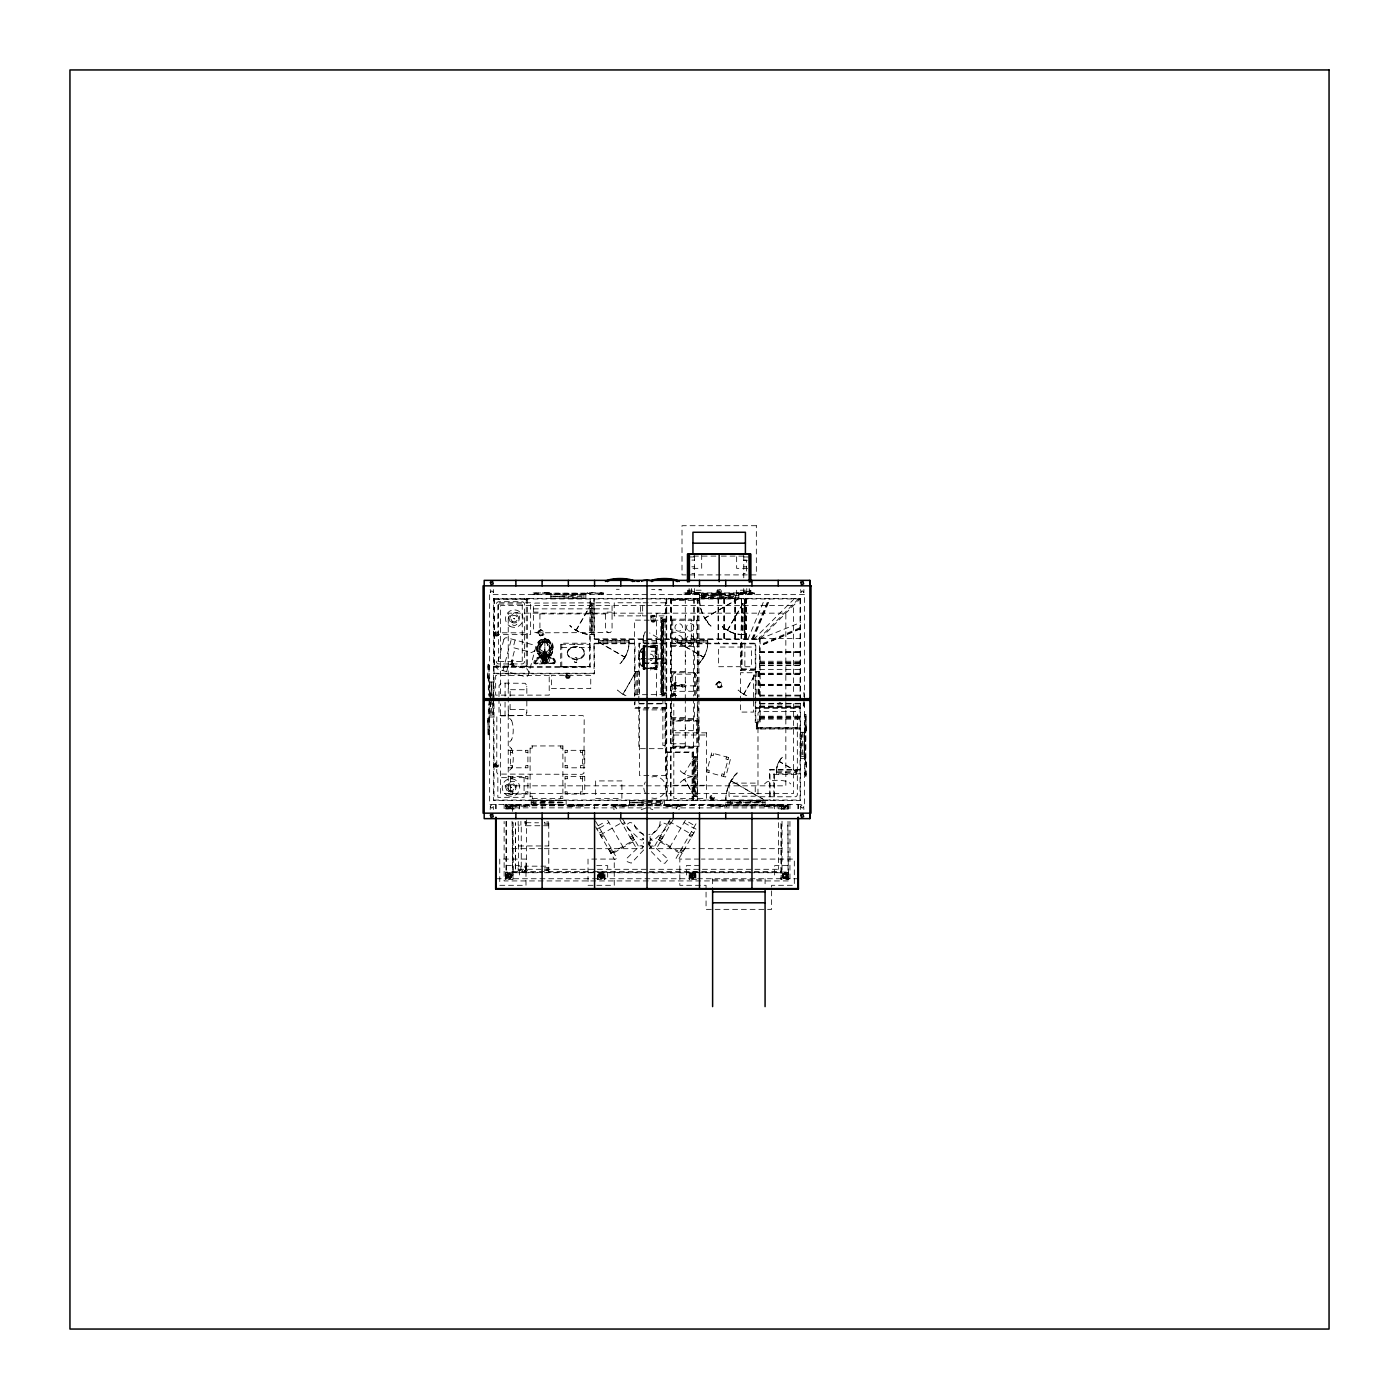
<?xml version="1.0" encoding="UTF-8"?>
<svg xmlns="http://www.w3.org/2000/svg" width="1399" height="1399" viewBox="0 0 1399 1399"><rect width="100%" height="100%" fill="white"/><g stroke="black" fill="none" stroke-linecap="round" stroke-linejoin="round"><path stroke-width="0.75" stroke-dasharray="5 3.75" d="M518.172 821.37L518.172 825.183L521.25 825.2L521.25 866.715L518.172 866.733L518.172 870.545L527.65 870.545M518.574 866.715L518.574 825.183M520.9 825.183L520.9 821.37M526.374 819.727L526.374 872.189M537.006 651.497C535.083 630.617 560.037 639.378 550.769 654.854L546.047 656.358M544.368 663.895L543.022 662.846L543.022 659.401M543.022 658.614L543.022 656.568M546.694 656.568L546.694 655.869C542.864 660.888 543.319 649.818 543.022 653.49M543.931 660.853L543.931 659.384M545.785 658.055C546.362 668.705 541.151 657.075 543.931 652.511M543.931 651.951L540.696 649.94C538.65 644.956 549.457 639.081 540.014 641.214L537.531 646.181L537.006 651.13M544.858 641.074L550.944 643.138L552.483 651.479M544.858 663.895L544.858 662.689M544.858 662.584L544.858 661.167M544.858 654.47L544.858 641.704C550.734 642.578 552.185 652.424 547.831 655.904A8.551 8.551 0 0 1 541.885 655.904L539.384 650.028L540.556 645.114L543.197 642.036L540.941 646.443L540.836 652.336L543.914 653.7L548.356 653.053C553.689 647.912 539.734 638.609 549.702 641.214L550.944 643.138L545.383 641.511M545.785 657.198L545.785 656.306M545.785 652.511L549.02 649.94C541.885 627.207 557.169 658.579 545.418 660.45M546.292 655.816L545.348 656.813M548.775 872.189L548.775 819.727M644.834 645.254L643.557 645.394L644.956 646.233L643.89 647.125L655.904 646.758L657.145 645.394A56.555 56.555 0 0 0 650.343 644.991M656.236 668.914L643.085 668.914L643.085 645.761L656.236 645.761L656.236 668.914L655.169 667.55L651.497 668.267M655.082 646.408L653.648 646.863L655.099 646.286L655.169 668.442M498.988 698.486L499.023 713.473L501.157 715.903L525.692 715.536L526.811 712.686L526.846 698.573M498.988 696.475L499.093 685.527L501.244 683.114L525.237 683.289L526.811 685.615L526.863 696.545M505.022 715.903L505.074 698.416M505.074 696.23L505.109 683.114M508.292 715.921L508.309 709.363L524.59 709.415L526.811 712.686M508.379 683.132L508.362 689.69L524.642 689.742L526.881 686.454M510.093 709.363L510.128 698.433M510.128 696.247L510.145 689.69M643.418 661.465L643.418 660.206M643.418 663.423L643.418 664.98M663.161 686.926L662.969 691.298L663.703 686.926L661.377 686.787L661.377 694.726L666.711 694.586L634.464 694.726M488.059 734.72L488.111 731.485M534.715 594.365L534.733 593.001M582.281 805.999L582.299 804.635M680.648 805.999L680.666 804.635M685.545 594.365L685.562 593.001M779.016 805.999L779.033 804.635M805.964 717.792L806.016 714.557M674.353 687.941L675.525 687.766L674.773 689.48M488.006 678.707L488.234 666.116M490.122 693.519L490.122 705.481M515.287 805.841L527.878 806.069M601.727 593.159L589.136 592.931M613.654 805.841L626.245 806.069M712.021 805.841L724.612 806.069M740.001 592.459L752.557 593.159M803.953 705.481L803.953 693.519M806.069 761.825L805.841 774.416M644.379 649.626L644.187 651.514A65.158 65.158 0 0 0 643.907 657.408A64.756 64.756 0 0 1 644.379 649.626L644.974 646.985M643.557 842.495L643.557 843.405M644.379 649.538L644.799 646.723M537.251 649.591L537.776 646.233M584.38 653.893L583.435 649.975L579.431 647.247M650.343 646.425A55.121 55.121 0 0 1 655.869 646.705L656.044 647.597A65.316 65.316 0 0 1 656.044 667.236L657.145 669.439L654.889 669.666A56.205 56.205 0 0 1 650.36 669.859M713.735 800.56L712.126 797.203L710.517 800.56M696.772 730.383L698.958 720.537L672.727 720.537L672.727 746.769L698.958 746.769L698.958 720.537M764.536 783.93L766.844 781.919A36.374 36.374 0 0 1 788.441 781.919L790.767 783.93M546.292 653.438L546.817 652.196L545.575 653.001M490.192 592.424L491.836 590.798L493.48 592.424L491.014 593.841L490.192 589.556M502.941 670.663L511.422 638.993M506.665 671.66L508.694 664.07L527.196 669.019L529.049 672.237A2.623 2.623 0 0 0 527.196 669.019M515.147 639.99L513.118 647.597L531.603 652.546L534.82 650.692A2.623 2.623 0 0 1 531.603 652.546M510.722 664.612L515.129 648.139M490.192 809.444L490.419 805.754L491.836 804.932L493.252 805.754L493.48 809.444M493.48 806.576L491.836 808.202L490.192 806.576M511.02 805.247L510.163 806.716L507.645 806.209M511.072 806.261L511.352 805.247A2.046 2.046 0 0 1 509.306 807.293L506.98 805.247M511.632 805.247L510.478 807.258L508.152 807.258M511.562 806.541L511.912 805.247M511.789 806.681L512.174 805.247L506.438 805.247L509.306 808.115L511.789 806.681L510.705 807.66M506.998 875.739L509.323 873.413L511.527 875.739L509.323 877.82L507.085 875.739M507.61 875.739L509.323 874.025M511.037 875.739L509.323 877.453M598.265 875.739L599.699 873.256L602.567 873.256L603.616 877.173L599.699 878.222L598.772 874.375M599.052 875.739L599.332 874.707M599.646 874.882L601.133 877.453M602.619 876.596L601.99 874.27L599.471 874.777M603.179 875.739L601.133 877.663M603.144 876.911L602.304 873.728L600.031 873.833A2.186 2.186 0 0 0 600.031 877.628L601.133 878.065M603.441 877.068L603.319 875.739A2.186 2.186 0 0 1 600.031 877.628L598.807 875.739L600.014 873.798M708.751 772.528L709.31 770.412L707.194 769.835M713.84 753.519L713.28 755.635L711.164 755.058M691.91 877.523L690.861 875.739L691.84 873.833L693.904 874.078L694.638 875.739M691.019 875.739L692.942 874.025M691.351 875.739L692.138 874.375M721.412 775.92L721.989 773.804L724.087 774.364M726.501 756.911L725.941 759.027L728.057 759.587M694.866 876.858L695.181 875.739A2.186 2.186 0 0 0 691.84 873.85A2.186 2.186 0 0 0 691.84 877.628L693.974 877.54M723.528 776.48L728.617 757.471M800.595 592.424L802.239 590.798L803.883 592.424L801.417 593.841L800.595 589.556M786.465 805.247L784.752 806.961M786.833 805.247L784.752 807.328L783.09 806.209M787.095 805.247L784.752 807.573L782.426 805.247M787.427 805.247L784.752 808.115L781.884 805.247L787.637 805.247L786.116 807.573M781.866 875.739L784.752 872.871L787.235 874.305L786.186 878.222L783.318 878.222L781.866 875.739L782.338 877.138M800.595 809.444L800.823 805.754L802.239 804.932L803.656 805.754L803.883 809.444M783.475 877.96L782.496 874.445M784.752 878.065L782.81 876.858L782.81 874.62L785.906 873.728M783.073 874.777L783.79 877.4M783.37 874.952L784.752 877.453M803.883 806.576L802.239 808.202L800.595 806.576M786.116 876.526L785.538 874.375M786.378 876.683L786.413 874.777L784.752 874.025M786.64 876.841L785.836 873.833L783.265 874.882M786.92 876.998L787.252 875.739M787.147 877.138L787.532 875.739M511.667 660.223C515.934 659.121 509.761 664.595 512.541 659.384L513.59 660.136L511.789 660.678M552.71 651.13L548.74 662.304L545.575 663.738M655.047 667.55L654.102 667.725M584.292 654.26L580.323 658.369M540.381 643.4L538.737 649.119L540.084 653.63M661.954 621.646L661.954 693.204M643.82 666.099L643.96 648.961M575.181 662.269C580.148 661.097 571.561 666.046 575.181 657.635L576.808 657.635L576.808 662.269M493.655 766.617L496.767 764.746L493.48 763.154L493.655 766.879M566.245 673.304L567.854 676.679L569.463 673.304M747.905 639.378L764.886 598.405M751.683 639.378L768.663 598.947M752.505 639.378L769.485 598.947M753.064 639.378L770.027 598.947M511.614 739.826L509.603 741.907M511.614 768.191L509.603 770.289M674.353 683.726L675.525 683.919L674.773 682.187M592.791 608.233L592.791 630.092M591.427 630.092L591.427 608.233M744.181 608.233L744.181 630.092M742.817 630.092L742.817 608.233M695.53 761.248L695.53 772.178M694.166 772.178L694.166 761.248M695.53 780.922L695.53 791.851M694.166 791.851L694.166 780.922M526.514 869.216L525.412 869.251L526.793 869.094M625.72 655.449L624.846 657.093L598.667 641.984M704.414 655.449L703.54 657.093L677.361 641.984M731.047 780.974L729.911 783.125A39.207 39.207 0 0 0 725.941 797.902L725.871 800.315L764.571 800.333M778.683 762.577L779.226 761.528L796.031 771.234M591.27 603.861L576.091 630.18L574.499 629.2M576.126 630.372L591.427 603.861M622.852 694.306L635.968 671.59L623.045 694.254L624.426 695.006M742.659 603.861L727.463 630.18L725.889 629.2M727.515 630.372L742.817 603.861L742.799 634.604A30.726 30.726 0 0 1 721.08 625.598L721.254 625.405M683.342 773.175L684.356 773.804L694.166 756.964M670.418 818.852L654.767 845.975L657.128 847.357L673.076 819.709M676.242 808.779L678.113 805.527L680.491 806.891L678.847 809.724M743.621 694.306L756.579 671.59M669.736 847.374L685.37 820.286L694.831 825.76M695.985 823.784L676.049 858.287L678.428 859.651L696.44 828.435M623.727 658.912L624.706 657.338M702.42 658.912L703.4 657.338M779.96 760.356L779.33 761.353L796.223 771.234L776.445 771.216A19.778 19.778 0 0 1 782.233 757.244L782.391 757.384M544.211 869.234L544.438 869.111M584.467 594.855L552.22 596.481L584.467 598.125M583.925 597.303L583.925 595.659M533.089 801.697L533.089 803.341L564.794 802.519L532.547 800.875M703.05 598.125L703.05 594.855M735.297 594.855L735.297 598.125M646.495 801.697L630.914 802.519L646.495 803.341M663.161 800.875L662.619 803.341L647.58 803.341M730.103 801.417L729.823 803.341L761.528 802.519L760.706 801.417L750.598 800.595L729.561 800.595M740.753 801.417L739.669 801.417M751.141 801.417L750.056 801.417M761.528 800.875L729.281 800.875M493.655 635.461L496.715 633.642M550.122 655.939C563.5 635.233 527.86 631.788 538.947 654.854M550.944 654.977L552.185 653.298M543.022 662.077L543.931 651.514M543.022 659.104L543.931 658.264M546.694 659.856L545.348 660.888L543.022 659.856M546.694 652.983L545.785 653.805M554.441 663.598L554.913 663.039C554.301 653.875 535.397 653.875 534.768 663.039L554.441 663.598L552.78 663.895M643.68 849.98L631.246 863.148L627.137 861.644L626.997 858.217L639.64 846.028L641.529 845.608A2.85 2.85 0 0 1 643.627 846.902M617.326 690.249L617.519 690.039A26.109 26.109 0 0 0 625.983 695.705M738.095 690.249L738.287 690.039A26.109 26.109 0 0 0 746.751 695.705M680.386 770.762L680.264 770.884A19.673 19.673 0 0 0 694.166 776.637A19.516 19.516 0 0 0 680.386 782.356L680.264 782.233M735.384 774.434L737.256 772.843L731.187 780.747L765.078 800.298L765.078 804.495M644.834 669.579L643.557 669.439L644.956 667.725M696.615 879.429L689.252 879.429L689.252 872.049L696.615 872.049M695.81 872.871L689.252 879.429L689.252 872.049L695.933 878.747L695.81 872.871L596.761 872.731M512.051 821.283L513.013 879.429L505.634 872.049L505.634 879.429L513.013 879.429L513.013 872.049L505.634 872.049L505.634 879.429L513.013 872.049L512.191 872.871M560.702 667.253L560.684 644.309L561.786 643.208L590.203 643.208M666.711 621.768L663.021 621.768L661.377 620.124L661.377 628.046L663.703 626.402M716.987 595.659L704.974 595.659L704.974 597.303L716.987 597.303M512.296 808.237L505.616 808.937L505.616 804.425M511.107 806.279L509.306 807.293A2.046 2.046 0 0 1 507.26 805.247M721.359 597.303L733.391 597.303L733.391 595.659L721.359 595.659M661.849 696.177L665.067 692.942L665.067 621.908L660.835 617.659L666.711 617.659M513.153 822.595L513.153 871.629L515.532 869.251L515.532 822.717L515.479 869.304L778.596 869.304L780.922 871.629L780.922 822.595M753.659 639.378L794.649 598.405M758.066 639.378L799.056 598.405M598.929 874.462L601.133 873.221M599.769 874.952L601.133 874.165M602.497 876.526L601.133 877.33M603.074 876.858L601.133 877.977L599.087 875.739M602.392 877.925L603.301 876.998M603.546 877.138L601.133 878.345L598.772 877.103M756.614 721.901L756.614 728.739L757.296 721.901M743.219 800.595L730.103 800.595M760.706 800.595L747.591 800.595M691.543 873.326L690.057 875.739L691.508 878.222L694.376 878.222L695.81 875.739L692.942 872.871L690.441 874.305L690.564 877.103M694.411 876.596L692.942 877.453M693.904 877.4L694.848 875.739L693.974 873.938M694.953 876.911L692.942 878.065M780.922 805.527L778.526 807.905L515.479 807.853L513.153 805.527L780.922 805.527L780.922 809.794M781.272 805.159L781.621 809.182M781.884 808.115L781.079 808.937L788.441 808.937L781.079 808.937L781.079 804.425M782.391 874.392L784.752 873.221M782.95 874.707L783.702 873.938A2.186 2.186 0 0 1 786.938 875.739A2.186 2.186 0 0 1 783.65 877.628A2.186 2.186 0 0 1 783.65 873.85M786.221 876.596L784.752 877.33M786.763 876.911L783.702 877.54M786.098 878.082L787.077 877.086M506.438 808.115L505.616 808.937L512.996 808.937M655.239 646.758L656.236 645.761M643.085 668.914L644.1 667.935L644.1 646.758L643.085 645.761M543.424 656.079L546.292 656.079M540.014 641.214L541.448 639.885M546.502 642.106C537.741 640.742 537.164 657.722 544.298 660.45M650.727 616.539C657.478 611.66 657.478 626.07 650.727 621.191M648.804 846.028L650.587 842.95L648.804 839.89M674.703 683.569L674.773 683.954M675.42 683.237L675.769 687.941L674.773 687.731M779.505 702.928L778.439 703.837M490.734 698.958L491.556 683.377L492.378 698.958M489.93 715.623L490.734 700.042M804.145 757.156L804.145 733.653M800.875 757.156L801.697 734.195L803.341 734.195M803.341 756.614L801.697 756.614M683.342 779.925L685.545 778.648M738.847 598.545L704.764 618.218A39.364 39.364 0 0 0 709.258 624.479M598.16 825.76L604.473 822.122M596.953 829.135L599.314 827.771M599.489 828.086L608.967 822.612M599.192 833.017L601.553 831.653M600.328 834.976L622.293 822.297M600.94 836.06L603.301 834.696M622.24 823.766L624.601 822.385M601.535 837.074L603.896 835.71M622.835 824.78L625.196 823.416M608.687 849.473L611.066 848.109M629.987 837.179L632.348 835.815M609.527 850.924L611.888 849.56M630.827 838.631L633.187 837.249M610.051 851.834L612.412 850.47M631.351 839.54L633.712 838.176M610.786 853.11L613.094 851.624M632.016 840.694L634.464 839.452M610.926 853.338L634.586 839.68M613.794 852.848L632.733 841.918M641.599 652.266L644.379 652.249M616.382 589.311L619.145 589.329M571.229 647.789L568.134 650.64L567.819 654.61M541.518 639.955L545.4 638.783L549.615 641.284M675.28 686.314C674.843 683.464 674.79 688.203 675.28 685.353M526.269 600.049L527.353 599.489M602.777 641.984L624.636 641.984M624.636 640.62L602.777 640.62M681.47 641.984L703.33 641.984M703.33 640.62L681.47 640.62M547.953 654.592L549.807 653.753C557.921 634.849 531.637 635.618 539.682 653.928L548.058 654.819L551.066 652.564L551.521 649.084M545.348 663.895L546.694 662.846L546.694 652.336M643.435 839.295L642.298 838.526L643.505 838.193M682.537 686.227L674.353 685.842L682.537 685.44M571.666 647.58L578.486 646.968M759.622 639.116L800.595 622.468M672.569 696.142L675.035 695.6L671.817 693.991M579.886 658.562L575.986 659.261M652.634 668.267L653.525 668.005M544.823 641.354L538.772 643.138L544.333 641.511M510.6 807.503L507.137 806.506M509.323 873.081L506.455 875.739L507.889 878.222L510.757 878.222L512.191 875.739L510.757 873.256L507.889 873.256L506.665 875.739L509.323 878.257M509.323 878.065L511.334 876.911L511.492 874.48M786.133 807.608L782.513 806.541M599.734 873.326L602.497 873.378M692.942 873.081L690.756 875.739M691.771 873.728L694.061 873.798L695.268 875.739M783.353 873.326L786.92 874.48M784.752 877.663L785.713 877.4M784.752 878.292L786.028 877.96M543.581 639.938L545.243 639.745M551.556 663.546C561.104 660.468 542.76 654.19 540.748 657.985M538.947 658.055L535.502 662.357L538.125 663.546M540.748 629.55C528.035 637.647 553.479 637.664 540.748 629.55L540.748 636.108M719.173 681.47C706.443 689.567 731.904 689.585 719.173 681.47L719.173 688.028M543.197 642.036L544.858 641.861M537.531 653.298L541.238 656.096L548.425 655.991M536.639 632.82L610.419 632.523L612.062 630.599L612.062 604.998L608.775 602.777L535.013 603.074L533.369 604.998L533.369 630.599L535.013 632.523L537.496 632.75L539.927 630.599L539.927 612.132L533.369 612.132M685.807 593.176L698.363 592.704M685.825 593.736L698.381 593.246M487.779 720.31L488.251 732.866M806.296 728.966L805.824 716.41M569.48 806.296L582.036 805.824M569.463 805.824L582.019 805.334M667.848 806.296L680.404 805.824M667.83 805.824L680.386 805.334M645.236 646.758L643.557 647.51M655.869 646.705L650.622 646.408M693.414 556.102L717.022 556.102M721.324 556.102L747.083 556.102M689.112 556.959L694.586 556.959M743.761 556.959L749.234 556.959M691.84 560.09L694.586 560.09M743.761 560.09L746.506 560.09L746.506 573.52L743.761 573.52M743.761 560.317L747.416 560.317M691.84 566.805L694.586 566.805M743.761 566.805L746.506 566.805M692.942 568.344L701.686 568.344L701.686 555.228M747.591 568.344L736.661 568.344L736.661 555.228M691.858 573.52L694.586 573.52M689.112 591.567L694.586 591.567M743.761 591.567L749.234 591.567M546.484 594.575L546.484 593.211L590.203 593.211L590.203 594.575M600.346 592.984L603.564 592.984M751.176 592.984L754.393 592.984M546.484 593.281L590.203 593.281M546.484 594.033L590.203 594.033M694.586 594.033L743.761 594.033M550.856 594.855L585.831 594.855M701.686 594.855L736.661 594.855M699.5 595.659L738.847 595.659M550.856 596.481L585.831 596.481M701.686 596.481L736.661 596.481M699.5 597.303L738.847 597.303M550.856 598.125L585.831 598.125M701.686 598.125L736.661 598.125M493.48 598.405L800.595 598.405L759.622 639.378L594.033 639.395L594.033 598.405M800.595 598.947L494.022 598.947L494.022 800.053L800.053 800.053L800.053 703.137M697.856 599.227L671.363 599.227L671.363 620.264M741.575 599.227L739.389 598.405M494.564 599.489L528.455 599.489L528.455 598.405M590.203 599.489L589.661 647.58M594.033 599.489L594.575 638.836M671.083 599.489L685.283 599.489M741.575 599.489L741.033 638.836M670.541 600.591L698.958 600.591M590.203 603.861L594.033 603.861M741.575 603.861L745.405 603.861M498.971 604.053L521.862 604.053M644.852 605.505L500.58 605.505L500.58 695.128M647.038 605.505L793.495 605.505L793.495 695.128M533.369 608.862L612.062 608.862M612.062 612.132L605.505 612.132L605.505 630.599L608.792 632.82M666.711 613.706L656.603 613.706L656.603 696.877M539.927 613.916L605.505 613.916M666.711 618.988L662.147 618.988L662.147 695.863L666.711 695.863M671.083 619.162L691.298 619.162L691.298 645.394L671.083 645.394M666.711 619.844L663.021 619.844L663.021 694.988L666.711 694.988M666.711 620.264L634.464 620.124L634.464 696.3M670.541 620.264L698.958 620.264M661.517 621.348L666.711 621.348M665.067 621.908L666.711 621.908M662.496 623.255L662.496 691.596M800.053 627.714L760.164 644.694M661.377 628.046L663.703 627.906M800.053 628.623L760.164 645.604M800.053 628.973L760.164 645.953M671.083 632.278L685.283 632.278M493.48 632.82L527.353 632.82M590.203 634.464L594.033 634.464M741.575 634.464L745.405 634.464M493.48 635.723L493.655 631.998L496.295 634.062M760.881 638.591L800.595 638.591M594.033 638.836L760.164 638.836L760.164 696.772M598.23 640.55L629.008 640.55M676.924 640.55L707.702 640.55M598.23 641.984L629.148 641.984A30.726 30.726 0 0 1 620.142 663.721L619.932 663.528M643.208 642.054L662.881 642.054M676.924 641.984L707.842 641.984A30.726 30.726 0 0 1 698.835 663.721L698.626 663.528M666.711 643.208L638.836 643.208L638.836 659.069L666.711 659.069M670.541 643.208L755.792 643.208L755.792 721.901L760.164 721.901L760.164 697.856M594.033 643.75L634.464 643.767M648.891 643.75L639.395 643.767L639.395 658.509L666.169 658.509M650.867 643.75L666.151 643.767M671.083 643.767L755.792 643.82M574.08 644.17L575.181 644.17M576.808 644.17L577.909 644.17M594.033 644.03L594.575 673.811L494.022 673.811M560.684 644.309L590.203 644.309M740.491 644.852L741.575 644.852M647.737 646.268L652.406 646.408M670.541 646.495L698.958 646.495M561.786 647.58L590.203 647.58M650.43 647.51L656.865 647.51L656.865 667.183L654.959 667.935M651.269 651.165L655.501 651.165L655.501 663.598L651.269 663.598M759.622 651.409L800.595 651.409M642.036 652.056L644.379 651.882M641.389 652.284L641.616 651.497M759.622 652.231L800.595 652.231M759.622 652.494L800.595 652.494M543.809 653.001L545.907 653.001M543.774 654.819L545.942 654.819M740.491 655.781L741.575 655.781M546.03 656.183L538.86 654.907M740.491 656.865L741.575 656.865M541.85 659.104L547.866 659.104M759.622 661.255L800.595 661.255M498.971 661.605L521.862 661.605M759.622 662.339L800.595 662.479M666.711 662.881L638.836 662.881L638.836 697.856M759.622 663.161L800.595 663.161M666.169 663.441L639.395 663.423L639.378 696.772M759.622 663.423L800.595 663.423M643.89 663.878L643.557 664.455M759.622 665.067L800.595 665.067M759.622 665.609L800.595 665.609M488.059 665.889L489.423 665.889M494.564 666.169L528.455 666.169L528.455 667.253M560.684 666.431L589.381 666.431L589.381 644.309M494.022 666.711L527.353 666.711M528.455 666.711L590.203 666.711M561.786 666.991L589.119 666.711M493.48 667.253L590.203 667.253L590.203 598.405M643.557 667.603L644.956 667.673M740.491 667.795L741.575 667.795M655.239 667.935L644.327 667.935M647.142 668.267L651.969 667.935M755.233 668.897L742.117 668.897L742.117 643.75M741.575 669.439L755.792 669.439M759.622 669.439L800.595 669.439M740.491 670.541L755.792 670.541M635.024 671.625L638.836 671.625M671.083 671.625L685.3 671.625M755.792 671.625L759.622 671.625M670.541 672.727L698.958 672.727M493.48 673.269L594.033 673.269L594.033 643.208L635.024 643.208L635.024 697.856M759.622 673.269L800.595 673.269M759.622 674.091L800.595 674.091M759.622 674.353L800.595 674.353M489.65 677.641L488.286 677.641L488.356 695.128M489.58 682.013L493.48 682.013M759.622 684.338L800.595 684.338M671.083 684.741L685.283 684.741M759.622 685.02L800.595 685.02M759.622 685.283L800.595 685.283M672.727 685.842L696.772 685.842M663.703 688.43L661.377 686.787M693.484 691.298L673.811 691.298L673.811 695.443M489.65 692.942L490.752 692.942M666.711 692.942L663.021 693.082L661.377 694.726L661.517 620.264M803.323 692.942L804.425 692.942M661.517 693.484L666.711 693.484M759.622 695.128L800.595 695.128M759.622 695.95L800.595 695.95M639.395 703.33L666.169 703.33M760.164 703.33L800.053 703.33M638.836 703.872L666.711 703.872M759.622 703.872L800.595 703.872M489.65 706.058L490.752 706.058M759.622 706.058L800.595 706.058M804.425 706.058L803.323 706.058L803.323 702.77M759.622 706.88L800.595 706.88M759.622 707.142L800.595 707.142M666.711 707.702L635.024 707.702L635.024 699.098M755.792 707.702L800.595 707.702M666.169 708.244L634.464 708.244L634.464 702.228M755.25 708.244L800.053 708.244M759.622 716.183L800.595 716.183M489.58 716.987L493.48 716.987M759.622 716.987L800.595 716.987M671.083 717.53L685.283 717.53M759.622 717.809L800.595 717.809M759.622 718.072L800.595 718.072M670.541 718.631L697.856 718.631L697.856 700.602M759.622 719.121L800.595 719.121M670.541 719.716L698.958 719.716L698.958 698.958M489.65 721.359L488.286 721.359L488.356 703.872M698.958 722.181L698.958 723.266M757.419 722.444L755.25 722.444L755.25 643.767M698.958 727.095L698.958 740.211M757.419 727.375L800.595 727.515M800.595 727.917L757.419 727.917L757.419 721.901M804.425 727.917L805.789 727.917L805.789 762.892L804.425 762.892M756.614 728.739L800.595 728.739M800.595 729.001L756.334 729.001L756.334 721.901M693.484 730.645L673.811 730.645L673.811 703.732M800.595 732.289L804.495 732.289M673.811 735.017L706.6 735.017M671.083 743.761L685.283 743.761M665.067 745.405L662.881 745.405L662.881 699.5M671.083 747.591L697.856 747.591L697.856 752.505L696.772 752.505M530.099 748.133L532.285 748.133L532.285 745.947M562.888 748.133L560.702 748.133L560.702 745.947M670.541 748.133L697.314 748.133M508.239 750.319L527.913 750.319L527.895 767.806L508.222 767.806M666.711 751.962L693.484 751.962L693.484 800.595M510.408 752.505L512.594 752.505L512.611 750.319M527.895 752.505L525.727 752.505L525.727 750.319M565.074 752.505L567.26 752.505L567.26 750.319M582.561 752.505L580.375 752.505L580.375 750.319M666.169 752.505L693.484 752.505M692.942 756.876L696.772 756.876M800.595 758.52L804.495 758.52M510.408 765.62L512.594 765.62L512.594 767.806M527.895 765.62L525.709 765.62L525.709 767.806M565.074 765.62L567.242 765.62M582.561 765.62L580.375 765.62L580.375 767.806M800.595 769.45L769.45 769.45L769.992 799.773M800.595 769.992L769.992 769.992L769.992 800.595M776.55 772.598L796.223 772.668M800.595 773.822L773.822 773.822L773.822 800.595M773.822 774.364L799.494 774.364M804.652 774.644L806.016 774.644M508.239 776.55L527.913 776.55L527.895 794.037L508.222 794.037L508.239 613.164L785.836 613.164L785.836 785.836L508.239 785.836M694.166 776.55L695.53 776.55M510.408 778.736L512.594 778.736L512.611 776.55M527.895 778.736L525.727 778.736L525.727 776.55M565.074 778.736L567.26 778.736M582.561 778.736L580.375 778.736L580.375 776.55M673.811 785.294L706.6 785.294M510.408 791.851L512.594 791.851L512.594 794.037M527.895 791.851L525.709 791.851L525.709 794.037M565.074 791.851L567.242 791.851L567.26 794.037M582.561 791.851L580.375 791.851L580.375 794.037M649.223 793.495L500.58 793.495L500.58 703.872M651.409 793.495L793.495 793.495L793.495 703.872M530.099 796.223L532.285 796.223L532.285 798.409M562.888 796.223L560.702 796.223L560.702 798.409M692.942 796.223L696.772 796.223M710.255 800.595L713.997 800.595M531.183 800.875L566.158 800.875M629.55 800.875L664.525 800.875M727.917 800.875L762.892 800.875M647.58 801.697L662.619 801.697M725.731 802.239L765.078 802.239M531.183 802.519L566.158 802.519M629.55 802.519L664.525 802.519M727.917 802.519L762.892 802.519M531.183 804.145L566.158 804.145M629.55 804.145L664.525 804.145M727.917 804.145L762.892 804.145M512.454 811.368L512.454 804.827L781.621 804.827M513.45 806.016L516.668 806.016M611.818 806.016L615.035 806.016M710.185 806.016L713.403 806.016M525.954 822.682L535.152 822.822M535.555 822.804L538.58 822.804M544.386 824.098L548.775 824.098L548.775 821.37M548.583 825.742L524.8 825.742L524.8 821.37M518.574 845.958L548.775 845.958M512.051 848.686L542.112 848.686M544.298 848.686L594.575 848.686M596.761 848.686L642.666 848.686M649.223 848.686L695.128 848.686M699.5 848.686L747.591 848.686M751.962 848.686L782.024 848.686M699.273 859.073L679.827 859.073L679.827 885.305L706.058 885.305L706.058 909.35L771.636 909.35L771.636 885.305L794.317 885.305L794.317 859.073L701.424 859.073M506.316 865.631L519.431 865.631L519.431 878.747M596.761 865.631L607.691 865.631L607.691 878.747M699.5 865.631L686.384 865.631L686.384 878.747M787.759 865.631L774.644 865.631L774.644 878.747M544.386 867.817L548.775 867.817M544.386 870.545L548.775 870.545M513.153 871.629L590.885 871.629M593.054 871.629L642.718 871.629M649.188 871.629L780.922 871.629M594.942 872.329L512.454 872.329L512.454 822.245M597.111 872.329L781.621 872.329L781.621 822.245M506.036 872.731L542.532 872.731M544.298 872.731L594.785 872.731M697.104 872.731L788.022 872.731M511.247 875.739L510.285 874.078L508.292 873.973A2.186 2.186 0 0 0 508.222 877.628A2.186 2.186 0 0 0 511.509 875.739L511.929 875.739M496.208 878.747L797.867 878.747M712.616 879.849L765.078 879.849M651.497 646.408L653.595 646.863M643.96 664.298L643.82 664.805M683.954 592.984L687.189 593.036M533.124 592.984L536.359 593.036M804.635 716.148L805.999 716.166M488.076 733.111L489.44 733.128M777.389 805.964L780.625 806.016M679.022 805.964L682.257 806.016M580.655 805.964L583.89 806.016M645.149 631.876A19.778 19.778 0 0 0 643.103 640.62L662.881 640.62L649.626 632.96M739.966 592.931L752.522 593.631M575.496 659.261L570.058 657.46M659.716 589.364L661.605 589.941L651.654 589.399M693.484 672.727L696.65 675.157L696.772 695.67M662.881 626.822L663.161 627.906M655.099 647.16L654.05 647.003M535.257 663.598L536.901 663.895M544.141 653.001L542.899 652.196M544.141 663.738L540.976 662.304L539.594 655.939L537.531 652.931M509.603 718.334L511.614 720.415M509.603 746.699L511.614 748.78M783.388 878.082L784.752 878.45M692.942 873.186L694.219 873.536M692.942 877.33L691.228 875.739M691.98 877.4L692.942 877.663M691.683 877.925L692.942 878.257M601.133 873.658L602.899 874.725M509.323 873.186L511.527 874.462M509.323 874.165L510.897 875.739M509.323 877.33L507.75 875.739M509.323 877.663L507.662 876.701L508.292 873.973A2.186 2.186 0 0 1 511.509 875.739M543.931 653.805L543.022 652.983L543.022 655.869L544.368 656.813M545.785 658.264L546.694 659.104M653.211 646.268L654.102 646.688M546.135 639.938C550.209 642.403 552.64 649.556 549.632 653.63L545.925 654.645L539.909 653.753C533.176 645.621 548.408 631.509 550.594 646.303M526.269 665.609L527.353 666.169M727.69 630.319L729.334 631.194M745.195 695.006L743.813 694.254L756.737 671.59M576.318 630.319L577.962 631.194M684.496 773.892L685.545 774.451M677.099 641.984L703.592 657.285M598.405 641.984L624.898 657.285M765.078 800.455L730.995 780.782A39.364 39.364 0 0 1 735.489 774.521A39.347 39.347 0 0 0 725.801 797.885L725.731 804.495M693.677 827.771L696.037 829.135M684.024 822.612L693.502 828.086M691.438 831.653L693.799 833.017M669.002 821.318L692.662 834.976M668.39 822.385L670.751 823.766M689.672 834.696L692.05 836.06M667.795 823.416L670.156 824.78M689.095 835.71L691.456 837.074M660.625 835.815L663.004 837.179M681.925 848.109L684.303 849.473M659.803 837.249L662.164 838.631M681.103 849.56L683.464 850.924M659.279 838.176L661.64 839.54M680.561 850.47L682.939 851.834M658.527 839.452L660.975 840.694M679.897 851.624L682.187 853.11M658.404 839.68L682.065 853.338M660.258 841.918L679.197 852.848M742.239 693.292L743.586 694.114M621.471 693.292L622.8 694.114M490.734 715.081L492.378 715.081L492.378 700.042M780.572 702.928L781.639 703.837M569.708 657.198L567.959 654.977M548.356 639.78L549.807 641.127M787.742 878.729L788.424 872.049L781.062 872.049L781.062 879.429L788.424 879.429L788.424 872.049L781.062 879.429L781.062 872.049L788.424 879.429L787.759 821.405M787.637 804.425L788.441 808.937L788.441 804.425M783.912 806.716L783.055 805.247M786.133 873.326L787.147 874.358M694.306 873.378L695.181 877.033L692.942 878.485L690.634 877.068M602.462 873.431L603.861 875.739M507.907 807.66L506.578 805.247M506.91 877.138L510.687 878.117L511.737 874.358M643.96 835.57L631.788 822.909L629.83 822.42L627.172 824.273L627.224 827.683L640.008 839.592L641.879 839.977A2.85 2.85 0 0 0 643.575 839.138M543.424 655.519L544.368 659.821L545.348 659.821L546.292 653.071M546.694 655.029L544.368 654.015L543.022 655.029L543.022 660.468M546.694 662.077L545.785 651.514M537.391 652.931L539.594 655.939M554.336 659.349C555.7 662.986 551.643 655.484 554.721 659.908M704.956 618.253L711.024 626.157L709.153 624.566A39.487 39.487 0 0 1 699.448 601.115L699.36 598.405M694.166 795.961L684.496 779.208L694.166 796.136L694.166 756.876M616.749 808.779L614.878 805.527L612.5 806.891L614.144 809.724M622.555 818.852L638.224 845.975L635.863 847.357L619.897 819.709M607.621 820.286L623.255 847.374M595.449 821.073L616.924 858.287L614.563 859.651L595.589 826.774M676.207 695.653L674.703 694.061L673.111 695.565L674.178 693.991L676.347 695.653M782.968 806.279L782.688 805.247A2.046 2.046 0 0 0 784.752 807.293A2.046 2.046 0 0 0 786.815 805.247M782.058 805.247L782.408 806.593M786.99 874.445L787.34 875.739M690.599 875.739L691.771 877.75A2.186 2.186 0 0 0 695.128 875.739M602.934 874.707L603.214 875.739A2.186 2.186 0 0 0 600.031 873.85M598.475 875.739L598.824 877.068M507.225 805.247L507.505 806.279M643.418 658.422L643.96 657.495A65.316 65.316 0 0 0 644.642 667.236L644.817 668.267M552.185 646.181L552.588 649.573M694.586 676.154L694.341 672.832A3.288 3.288 0 0 1 696.772 675.997M805.334 716.428L805.824 728.984M778.771 805.824L766.215 806.296M547.534 592.704L534.978 593.176M744.863 639.378L744.583 598.405L744.583 639.378M544.858 654.015L544.858 656.813M806.016 773.035L806.016 776.253M805.719 727.917L805.719 762.892M804.967 727.917L804.967 762.892M804.145 732.289L804.145 758.52M803.883 589.556L803.883 592.424M802.519 732.289L802.519 758.52M800.875 732.289L800.875 758.52M800.595 598.405L800.595 800.595L493.48 800.595L493.48 598.405M800.053 598.947L800.053 701.231M798.409 804.425L798.409 808.762M797.867 804.425L797.867 808.744M796.223 769.992L796.223 773.822M789.945 804.425L789.945 808.674M789.945 821.405L789.945 880.933L504.13 880.933L504.13 821.423M788.022 804.425L788.022 808.692M788.022 821.37L788.022 878.747M787.759 804.425L787.759 808.797L774.644 808.797L774.644 804.425M781.901 703.872L778.176 703.872M781.884 804.425L782.024 808.692M782.024 821.283L782.024 872.731M778.596 822.682L778.596 869.304M776.55 769.992L776.55 773.822M774.364 774.364L774.364 800.053M771.636 804.425L771.636 806.069L719.173 806.069L719.173 804.425M767.806 800.595L765.62 800.595M767.264 804.425L767.264 805.789L723.545 805.719L723.545 804.425M765.078 878.747L765.078 886.704M762.892 800.595L762.892 804.495M759.622 637.017L759.622 721.901M758.8 671.625L758.8 697.856M758.52 671.625L758.45 697.856M756.946 671.625L756.946 697.856M752.784 592.984L752.784 594.348M751.962 804.425L751.962 808.762M750.878 590.326L750.878 594.575M750.056 590.221L750.056 594.575M749.777 594.575L749.777 590.203L736.661 590.203L736.661 598.405M749.234 588.559L749.234 594.575M746.769 588.559L746.769 594.575M746.489 598.405L746.489 639.378M745.947 598.405L745.947 639.378M745.405 594.575L745.405 592.931L692.942 592.931L692.942 594.575M745.405 598.405L745.265 639.378L745.125 598.405M744.863 643.208L744.863 669.439M744.251 603.703L744.251 634.464M743.761 555.613L743.761 577.822M743.761 588.559L743.761 594.575M741.575 598.405L741.575 670.541M741.033 594.575L741.033 593.211L697.314 593.281L697.314 594.575M740.491 643.208L740.491 670.541M740.491 701.144L740.491 672.727L753.606 672.727L753.606 712.074L740.491 712.074L740.491 703.33M738.847 594.505L738.847 598.702M735.559 598.405L735.559 639.378M735.297 598.405L735.297 639.378M734.475 598.405L734.475 639.378M727.917 800.595L727.917 804.495M725.172 800.595L720.8 800.595M724.63 598.405L724.63 639.378M724.367 598.405L724.367 639.378M723.545 598.405L723.545 639.378M720.975 594.575L717.25 594.575M720.712 594.54L719.278 591.76L717.495 594.54M719.173 590.238L719.173 594.575M718.526 598.405L718.526 643.208M718.072 598.405L718.072 639.378M712.616 878.747L712.616 889.851M711.794 804.652L711.794 806.016M707.702 639.395L707.702 643.208M701.686 598.405L701.686 590.203L688.57 590.203L688.57 594.575M699.5 594.505L699.5 598.685M699.5 804.425L699.5 808.762M698.958 598.405L698.958 696.929M697.996 608.513L697.996 612.342M697.996 615.892L697.996 616.976M697.996 651.689L697.996 655.501M697.996 656.883L697.996 657.967M697.996 661.255L697.996 662.339M697.996 663.703L697.996 667.533M697.996 683.114L697.996 684.198M697.996 687.486L697.996 688.57M697.996 706.88L697.996 710.709M697.856 598.405L697.856 697.314M697.594 752.505L697.594 800.595M697.314 598.405L697.314 700.392M697.314 702.56L697.314 800.595M696.772 620.264L696.772 646.495M696.772 720.537L696.772 746.769M696.772 748.133L696.772 800.595M695.67 695.408L695.67 674.143L675.455 674.143L675.455 697.524M695.53 756.719L695.53 796.398M694.586 555.613L694.586 577.822M694.586 588.559L694.586 594.575M694.586 598.405L694.586 620.264M694.586 646.495L694.586 696.929M694.586 703.33L694.586 718.631M694.096 756.719L694.096 796.398M693.484 598.405L693.484 696.055M693.484 698.223L693.484 748.133M692.942 751.962L692.942 800.595M692.12 752.505L692.12 800.595M691.578 588.559L691.578 594.575M689.392 590.291L689.392 594.575M689.112 588.559L689.112 594.575M688.291 590.221L688.291 594.575M687.486 590.203L687.486 594.575M685.423 614.791L685.423 615.892M685.423 629.55L685.423 630.652M685.423 633.922L685.423 635.024M685.423 655.781L685.423 656.883M685.423 660.153L685.423 661.255M685.423 682.013L685.423 683.114M685.423 686.384L685.423 687.486M685.423 727.917L685.423 729.019M685.423 732.289L685.423 733.391M685.283 598.405L685.283 697.856M685.3 698.223L685.283 748.133M677.099 639.395L677.099 643.208M674.598 683.394L674.598 688.273M672.727 620.264L672.727 646.495M672.727 675.997L672.727 695.67M671.625 620.264L671.625 646.495M671.363 646.495L671.363 696.772M671.363 698.958L671.363 718.631M671.083 598.405L671.083 800.595M670.541 598.405L670.541 800.595M668.897 804.425L668.897 805.789L625.178 805.789L625.178 804.425M667.253 751.962L667.253 800.595M666.711 598.405L666.711 800.595M666.169 598.947L666.169 800.053M665.067 698.311L665.067 748.675L638.836 748.675L638.836 698.311M664.525 800.595L664.525 804.495M663.703 621.348L663.703 693.484M663.441 620.264L663.441 694.586M661.954 621.348L661.954 693.484M660.835 617.659L660.835 695.023M653.053 615.577L653.053 622.135M644.922 651.165L644.922 663.598M643.89 646.233L643.89 668.442M643.208 639.395L643.208 643.208M637.612 671.625L637.682 697.856M636.178 671.625L636.178 697.856M629.55 800.595L629.55 804.495M629.008 639.395L629.008 643.208M613.427 804.652L613.427 806.016M601.955 592.984L601.955 594.348M598.405 639.395L598.405 643.208M594.575 804.425L594.575 808.762M592.861 603.703L592.861 634.464M591.427 603.703L591.427 634.604A30.726 30.726 0 0 1 569.708 625.598L569.883 625.405A30.603 30.603 0 0 0 591.427 634.464M585.831 594.505L585.831 598.405M582.614 750.319L582.561 767.806M582.561 776.55L582.561 794.037M570.53 804.425L570.53 805.789L526.811 805.789L526.811 804.425M569.725 673.269L565.983 673.269M567.26 765.62L567.242 767.806M567.26 776.55L567.26 778.736M566.158 800.595L566.158 804.495M561.786 644.309L561.786 667.253M550.856 594.505L550.856 598.405M548.583 821.738L548.443 825.742M548.443 872.189L548.583 866.173L524.8 866.173L524.8 870.545M547.866 658.684L547.376 662.077L545.348 662.986L542.34 662.077L541.85 658.684M547.096 821.37L547.096 824.098M547.096 867.817L547.096 870.545M544.858 637.979L544.841 664.105M543.022 661.412L543.022 662.846M542.112 804.425L542.112 808.762M531.183 800.595L531.183 804.495M527.895 599.489L525.709 599.489M527.895 666.169L525.709 666.169M527.353 598.405L527.353 667.253M526.811 598.405L526.811 599.489M526.811 666.169L526.811 667.253M526.269 598.405L526.269 667.253M525.377 821.37L525.377 825.742M525.377 866.173L525.377 870.545M524.957 870.545L524.957 872.189M522.631 870.545L522.631 872.189M522.247 604.438L522.247 661.22M522.037 870.545L522.037 872.189M520.9 866.733L520.9 870.545M519.431 804.425L519.431 808.797L506.316 808.797L506.438 804.425M515.059 804.652L515.059 806.016M513.538 666.169L511.527 666.169M512.908 666.169L512.908 663.441L512.051 666.169M512.996 804.425L513.153 811.927M512.768 665.889L512.541 661.465L512.296 665.889M512.174 804.425L512.051 810.825M510.425 750.319L510.408 767.806M510.355 776.55L510.408 794.037M506.316 821.405L506.316 878.747M506.036 804.425L506.036 808.692M506.036 821.37L506.036 878.747M504.13 804.425L504.13 808.674M498.586 604.438L498.586 661.22M496.208 804.425L496.208 808.744M495.648 804.425L495.648 808.762M494.564 598.405L494.564 667.253M493.48 589.556L493.48 592.424M493.2 682.013L493.2 716.987M491.556 682.013L491.556 716.987M489.93 682.013L489.93 716.987M489.108 677.641L489.108 696.317M489.108 698.433L489.108 721.359M488.059 664.28L488.059 667.498M657.145 645.394A66.662 66.662 0 0 1 657.145 669.439M650.308 654.137A3.288 3.288 0 0 1 653.595 657.425A3.288 3.288 0 0 1 650.308 660.695M643.557 669.439A66.662 66.662 0 0 1 643.557 645.394M656.044 647.597A65.228 65.228 0 0 1 656.044 667.236M644.642 667.236A65.228 65.228 0 0 1 644.642 647.597M643.085 666.816A3.375 3.375 0 0 1 640.934 665.259A13.728 13.728 0 0 1 638.678 657.443A16.386 16.386 0 0 1 640.934 649.661A3.375 3.375 0 0 1 643.085 648.069M660.153 821.493A13.116 13.116 0 0 1 648.751 834.486M643.645 834.154A13.116 13.116 0 0 1 633.922 821.493M641.232 809.724A13.116 13.116 0 0 1 645.324 808.482M650.43 808.814A13.116 13.116 0 0 1 652.843 809.724M719.173 589.276A2.273 2.273 0 0 1 721.184 592.476A2.273 2.273 0 0 1 717.46 593.106A2.273 2.273 0 0 1 718.299 589.416M780.852 702.963A2.273 2.273 0 0 1 779.103 702.91M672.727 675.997A3.288 3.288 0 0 1 675.997 672.727M742.799 634.464A30.603 30.603 0 0 1 721.167 625.51M776.55 771.216A19.673 19.673 0 0 1 782.321 757.314M651.917 776.935A10.93 10.93 0 0 1 665.679 787.48A10.93 10.93 0 0 1 651.917 798.042M645.271 792.953A10.93 10.93 0 0 1 645.271 782.024M511.614 720.415A29.659 29.659 0 0 1 511.614 739.826M511.614 748.78A29.659 29.659 0 0 1 511.614 768.208M643.208 640.62A19.673 19.673 0 0 1 645.236 631.911M496.243 661.255A2.693 2.693 0 0 0 498.936 663.948L521.897 663.948A2.693 2.693 0 0 0 524.59 661.255L524.59 604.403A2.693 2.693 0 0 0 521.897 601.71L498.936 601.71A2.693 2.693 0 0 0 496.243 604.403M707.702 641.984A30.603 30.603 0 0 1 698.731 663.616M629.008 641.984A30.603 30.603 0 0 1 620.037 663.616M672.534 696.405A2.273 2.273 0 0 1 674.283 693.362A2.273 2.273 0 0 1 676.924 695.67M650.675 617.501A2.728 2.728 0 0 1 654.802 616.767A2.728 2.728 0 0 1 654.802 620.964A2.728 2.728 0 0 1 650.675 620.229M566.263 675.734L566.822 677.641L569.445 676.871L567.907 674.615L566.263 675.734M710.535 796.993L712.074 799.266L713.717 798.147L712.178 795.874L710.535 796.993M717.512 590.973L719.051 593.228L720.695 592.109L720.135 590.203L717.512 590.973M488.338 664.21L487.412 680.579L488.513 680.648L489.423 664.28L488.338 664.21M513.45 804.652L513.381 805.737L529.749 806.663L529.819 805.562L513.45 804.652M587.265 592.337L587.195 593.438L603.564 594.348L603.634 593.263L587.265 592.337M611.818 804.652L611.748 805.737L628.116 806.663L628.186 805.562L611.818 804.652M710.185 804.652L710.115 805.737L726.483 806.663L726.553 805.562L710.185 804.652M738.095 592.337L738.025 593.438L754.393 594.348L754.463 593.263L738.095 592.337M805.562 759.884L804.652 776.253L805.737 776.323L806.663 759.954L805.562 759.884M567.277 652.406C567.242 661.377 583.086 662.042 584.712 653.56C584.747 644.589 568.903 643.907 567.277 652.406M641.984 846.885C642.945 849.333 644.03 844.804 641.984 846.885M650.832 838.701C647.282 843.44 654.557 837.494 650.832 838.701M650.5 847.217C653.858 849.84 647.58 842.373 650.5 847.217M508.432 617.064C516.616 643.173 528.577 598.545 508.432 617.064M513.713 618.48L514.71 618.9L513.765 618.341M505.161 785.923C513.346 812.05 525.307 767.404 505.161 785.923M510.443 787.34L511.492 787.62L510.443 787.34M649.031 842.95L648.769 843.947A1.994 1.994 0 0 0 648.769 841.953L649.031 842.95M649.381 842.95L648.699 844.611A2.343 2.343 0 0 0 648.699 841.306L649.381 842.95M674.003 685.562C675.332 689.724 677.238 682.607 674.003 685.562M496.837 716.83L496.75 772.37L497.852 774.067L582.001 774.329L583.908 773.35L584.187 717.337L583.103 715.641L498.936 715.379L496.837 716.83M650.133 836.515L650.01 837.809A2.85 2.85 0 0 0 652.546 840.292L654.435 839.872L667.078 827.701L666.938 824.256L662.829 822.752L650.133 836.515M667.463 860.123L664.997 863.27L662.287 862.991L650.115 850.347L649.696 848.459A2.85 2.85 0 0 1 652.196 845.923L654.067 846.325L666.851 858.217L667.463 860.123M503.832 639.675L496.697 666.274A2.623 2.623 0 0 0 498.551 669.491L525.15 676.626A2.623 2.623 0 0 0 528.367 674.773L535.502 648.157A2.623 2.623 0 0 0 533.649 644.956L507.033 637.822A2.623 2.623 0 0 0 503.832 639.675M681.68 685.02L682.292 687.259L684.531 686.664L683.919 684.426L681.68 685.02M711.724 752.959L706.635 771.951L725.644 777.04L730.733 758.048L711.724 752.959M511.422 663.109L512.104 665.224L513.643 664.735L512.961 662.601L511.422 663.109M495.159 632.82L495.928 635.443L497.834 634.884L497.904 632.908L495.159 632.82M495.159 763.976L495.928 766.6L497.834 766.04L497.904 764.064L495.159 763.976M534.453 660.311L533.736 663.161L535.765 664.105L555.945 663.161C555.263 653.823 538.563 653.91 534.453 660.311M535.852 660.538L535.187 662.951L536.429 663.598L554.511 662.951L553.042 659.121L550.786 657.81L537.968 657.985L535.852 660.538M495.438 632.733L495.386 634.919L497.554 634.971L497.624 632.803L495.438 632.733M495.438 763.889L495.386 766.075L497.554 766.127L497.624 763.959L495.438 763.889M566.805 675.175L566.735 677.361L568.921 677.413L568.973 675.245L566.805 675.175M718.054 590.43L717.984 592.599L720.17 592.669L720.223 590.483L718.054 590.43M711.077 796.451L711.007 798.637L713.193 798.689L713.245 796.521L711.077 796.451M525.709 822.192L526.216 823.172L525.709 822.192M544.456 822.192L545.033 823.119L544.456 822.192M525.744 868.779L526.251 869.706L525.744 868.779M598.142 878.729L597.443 879.429L604.823 879.429L604.823 872.049L597.443 872.049L597.443 879.429L604.823 872.049L604.823 879.429L597.443 872.049L598.142 878.729M738.34 598.667L704.816 618.026L703.68 615.875A39.207 39.207 0 0 1 699.71 601.098L699.64 598.685L738.34 598.667M655.869 668.127L655.746 668.145A54.404 54.404 0 0 1 650.36 668.407A55.121 55.121 0 0 0 655.869 668.127M549.44 592.634L533.071 593.263L533.106 594.348L549.492 593.718L549.44 592.634M700.269 592.634L683.901 593.263L683.936 594.348L700.322 593.718L700.269 592.634M488.793 718.352L487.709 718.404L488.338 734.772L489.423 734.737L488.793 718.352M805.737 714.504L804.652 714.539L805.282 730.925L806.366 730.873L805.737 714.504M583.908 804.652L567.522 805.282L567.574 806.366L583.943 805.737L583.908 804.652M682.275 804.652L665.889 805.282L665.941 806.366L682.31 805.737L682.275 804.652M780.642 804.652L764.256 805.282L764.309 806.366L780.677 805.737L780.642 804.652M756.334 525.709L682.013 525.709L682.013 574.902L756.334 574.902L756.334 525.709M804.425 594.575L489.65 594.575L489.65 804.425L804.425 804.425L804.425 594.575M530.641 602.777L497.852 602.777L497.852 634.464L530.641 634.464L530.641 602.777M640.48 602.777L614.248 602.777L614.248 615.892L640.48 615.892L640.48 602.777M665.627 602.777L642.666 602.777L642.666 615.892L665.627 615.892L665.627 602.777M655.746 646.251L643.592 646.251L643.592 668.425L655.746 668.425L655.746 646.251M751.42 647.038L718.631 647.038L718.631 666.711L751.42 666.711L751.42 647.038M549.212 675.455L495.666 675.455L495.666 695.128L549.212 695.128L549.212 675.455M590.745 675.455L551.398 675.455L551.398 688.57L590.745 688.57L590.745 675.455M676.294 682.817L673.811 683.481L676.294 682.817M676.294 688.186L673.811 688.85L676.294 688.186M671.817 693.747L671.625 696.003L671.817 693.747M665.627 709.888L639.395 709.888L639.395 775.466L665.627 775.466L665.627 709.888M795.139 711.514L760.164 711.514A2.186 2.186 0 0 0 757.978 713.7L757.978 794.58A2.186 2.186 0 0 0 760.164 796.765L795.139 796.765A2.186 2.186 0 0 0 797.325 794.58L797.325 713.7A2.186 2.186 0 0 0 795.139 711.514M698.416 721.08L673.269 721.08L673.269 746.227L698.416 746.227L698.416 721.08M706.6 732.831L673.811 732.831L673.811 798.409L706.6 798.409L706.6 732.831M562.888 745.947L530.099 745.947L530.099 798.409L562.888 798.409L562.888 745.947M584.747 750.319L565.074 750.319L565.074 767.806L584.747 767.806L584.747 750.319M584.747 776.55L565.074 776.55L565.074 794.037L584.747 794.037L584.747 776.55M524.083 777.652L497.852 777.652L497.852 797.325L524.083 797.325L524.083 777.652M621.89 780.922L595.659 780.922L595.677 798.409L621.89 798.409L621.89 780.922M755.25 783.108L729.019 783.108L729.019 796.223L755.233 796.223L755.25 783.108M525.989 859.073L499.758 859.073L499.758 885.305L525.989 885.305L525.989 859.073M614.248 859.073L588.017 859.073L588.017 885.305L614.248 885.305L614.248 859.073M642.648 666.221L642.648 648.681A2.938 2.938 0 0 0 641.319 649.87A15.931 15.931 0 0 0 639.133 657.46A13.29 13.29 0 0 0 641.319 665.015A2.938 2.938 0 0 0 642.631 666.204M512.034 622.433A4.407 4.407 0 0 0 518.644 618.62A4.407 4.407 0 0 0 512.034 614.808A4.407 4.407 0 0 0 512.034 622.433M512.611 621.453A3.288 3.288 0 0 0 517.525 618.62A3.288 3.288 0 0 0 512.611 615.787A3.288 3.288 0 0 0 512.611 621.453M509.866 626.192A8.744 8.744 0 0 0 522.981 618.62A8.744 8.744 0 0 0 509.866 611.048A8.744 8.744 0 0 0 509.866 626.192M495.316 635.793A2.273 2.273 0 0 0 498.778 633.922A2.273 2.273 0 0 0 495.421 631.858A2.273 2.273 0 0 0 495.316 635.793M710.937 799.494A2.273 2.273 0 0 0 714.399 797.64A2.273 2.273 0 0 0 711.059 795.576A2.273 2.273 0 0 0 710.937 799.494M495.316 766.949A2.273 2.273 0 0 0 498.778 765.078A2.273 2.273 0 0 0 495.421 763.015A2.273 2.273 0 0 0 495.316 766.949M717.809 687.119A2.728 2.728 0 0 0 721.901 684.741A2.728 2.728 0 0 0 717.809 682.38A2.728 2.728 0 0 0 717.809 687.119M718.089 686.629A2.186 2.186 0 0 0 721.359 684.741A2.186 2.186 0 0 0 718.089 682.852A2.186 2.186 0 0 0 718.089 686.629M687.521 642.054A3.83 3.83 0 0 0 693.921 640.34A3.83 3.83 0 0 0 689.235 635.653A3.83 3.83 0 0 0 687.521 642.054M688.325 630.704A3.83 3.83 0 0 0 694.061 627.399A3.83 3.83 0 0 0 688.325 624.094A3.83 3.83 0 0 0 688.325 630.704M676.766 642.666A3.83 3.83 0 0 0 682.52 639.36A3.83 3.83 0 0 0 676.766 636.038A3.83 3.83 0 0 0 676.766 642.666M676.049 630.11A3.83 3.83 0 0 0 682.45 628.396A3.83 3.83 0 0 0 677.763 623.709A3.83 3.83 0 0 0 676.049 630.11M508.764 791.309A4.407 4.407 0 0 0 515.374 787.48A4.407 4.407 0 0 0 508.764 783.667A4.407 4.407 0 0 0 508.764 791.309M509.323 790.33A3.288 3.288 0 0 0 514.237 787.48A3.288 3.288 0 0 0 509.323 784.647A3.288 3.288 0 0 0 509.323 790.33M506.595 795.052A8.744 8.744 0 0 0 519.711 787.48A8.744 8.744 0 0 0 506.595 779.908A8.744 8.744 0 0 0 506.595 795.052M566.665 678.235A2.273 2.273 0 0 0 570.127 676.364A2.273 2.273 0 0 0 566.787 674.301A2.273 2.273 0 0 0 566.665 678.235M651.951 620.754A2.186 2.186 0 0 0 655.222 618.865A2.186 2.186 0 0 0 651.951 616.976A2.186 2.186 0 0 0 651.951 620.754M539.384 635.198A2.728 2.728 0 0 0 543.494 632.82A2.728 2.728 0 0 0 539.384 630.459A2.728 2.728 0 0 0 539.384 635.198M539.664 634.726A2.186 2.186 0 0 0 542.934 632.82A2.186 2.186 0 0 0 539.664 630.932A2.186 2.186 0 0 0 539.664 634.726"/><path stroke-width="1.5" d="M636.825 581.337L639.273 581.337M692.942 543.197L745.405 543.197M688.291 554.266L750.056 554.266M809.881 580.358L484.194 580.358L484.194 818.642L809.881 818.642L809.881 580.358L809.829 585.761M484.194 698.643L809.881 698.643M484.194 699.5L809.881 699.5M484.194 700.357L809.881 700.357M495.648 888.592L798.409 888.592M712.616 891.863L765.078 891.863M712.616 902.792L765.078 902.792M809.829 813.239L809.829 818.572M798.409 817.366L798.409 889.117L495.648 889.117L495.648 817.366M797.867 817.366L797.867 888.575M778.194 580.375L778.194 585.831M778.194 813.169L778.194 818.625M765.078 888.68L765.078 1006.615M751.962 580.375L751.962 585.831M751.962 813.169L751.962 889.117M750.878 581.809L750.878 554.126L687.486 554.126L687.486 581.809M750.056 553.899L750.056 581.844M749.777 554.126L749.777 555.228M748.955 553.899L749.234 582.036M745.405 554.126L745.405 532.267L692.942 532.267L692.942 554.126M725.731 580.375L725.731 585.831M725.731 813.169L725.731 818.625M719.173 553.899L719.173 581.739M712.616 888.68L712.616 1006.615M699.5 580.375L699.5 585.831M699.5 813.169L699.5 889.117M689.392 553.899L689.392 581.739M688.291 553.899L688.291 581.844M673.269 580.375L673.269 585.831M673.269 813.169L673.269 818.625M647.038 580.375L647.038 698.643M647.038 700.357L647.038 889.117M620.806 580.375L620.806 585.831M620.806 813.169L620.806 818.625M594.575 580.375L594.575 585.831M594.575 813.169L594.575 889.117M568.344 580.375L568.344 585.831M568.344 813.169L568.344 818.625M542.112 580.375L542.112 585.831M542.112 813.169L542.112 889.117M515.881 580.358L515.881 585.831M515.881 813.169L515.881 818.642M496.208 817.366L496.208 888.575M605.435 581.459A15.197 3.935 0 0 1 620.124 578.539A15.197 3.935 0 0 1 634.814 581.459M679.232 581.459A15.197 3.935 0 0 0 666.536 578.574A15.197 3.935 0 0 0 651.374 580.515L650.85 580.847A4.966 1.294 0 0 0 645.499 580.235A4.966 1.294 0 0 0 641.599 581.354M651.812 581.599A13.186 3.41 0 0 1 664.542 579.064A13.186 3.41 0 0 1 677.291 581.599M607.376 581.599A13.186 3.41 0 0 1 620.124 579.064A13.186 3.41 0 0 1 632.873 581.599M490.419 582.281L491.014 584.52L493.252 583.925L492.658 581.687L490.419 582.281M490.419 815.075L491.014 817.313L493.252 816.719L492.658 814.48L490.419 815.075M800.823 582.281L801.417 584.52L803.656 583.925L803.061 581.687L800.823 582.281M800.823 815.075L801.417 817.313L803.656 816.719L803.061 814.48L800.823 815.075M1329.05 69.95L69.95 69.95L69.95 1329.05L1329.05 1329.05L1329.05 69.95M810.983 585.831L483.092 585.831L483.092 813.169L810.983 813.169L810.983 585.831"/></g></svg>
